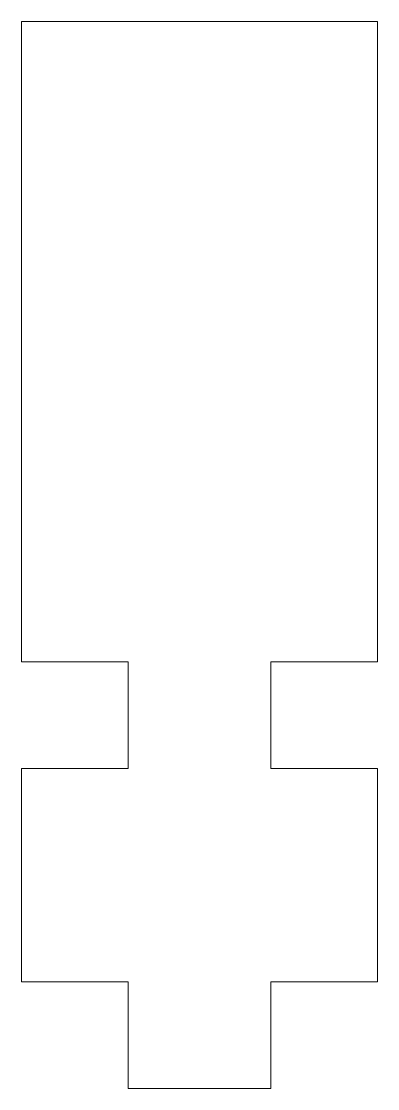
# Model space of a CAD drawing. Header units: millimetres. Extents: x -2.5 to 2.5, y -7.5 to 7.5.
import ezdxf

# ---------------------------------------------------------------- set-up
doc = ezdxf.new("R2010")
doc.units = ezdxf.units.MM

msp = doc.modelspace()

# ---------------------------------------------------------------- linework, layer by layer
at = {"color": 7, "linetype": 'Continuous', "lineweight": 15}
for p, q in [((-2.5, -1.5), (-2.5, 7.5)), ((-2.5, 7.5), (2.5, 7.5)), ((2.5, -1.5), (2.5, 7.5)), ((-1, -1.5), (-2.5, -1.5)), ((-1, -3), (-1, -1.5)), ((2.5, -1.5), (1, -1.5)), ((1, -1.5), (1, -3)), ((-2.5, -3), (-1, -3)), ((-2.5, -6), (-2.5, -3)), ((1, -3), (2.5, -3)), ((2.5, -6), (2.5, -3)), ((-1, -6), (-2.5, -6)), ((-1, -7.5), (-1, -6)), ((2.5, -6), (1, -6)), ((1, -6), (1, -7.5)), ((-1, -7.5), (1, -7.5))]:
    msp.add_line(p, q, dxfattribs=at)

doc.saveas('drawing.dxf')
